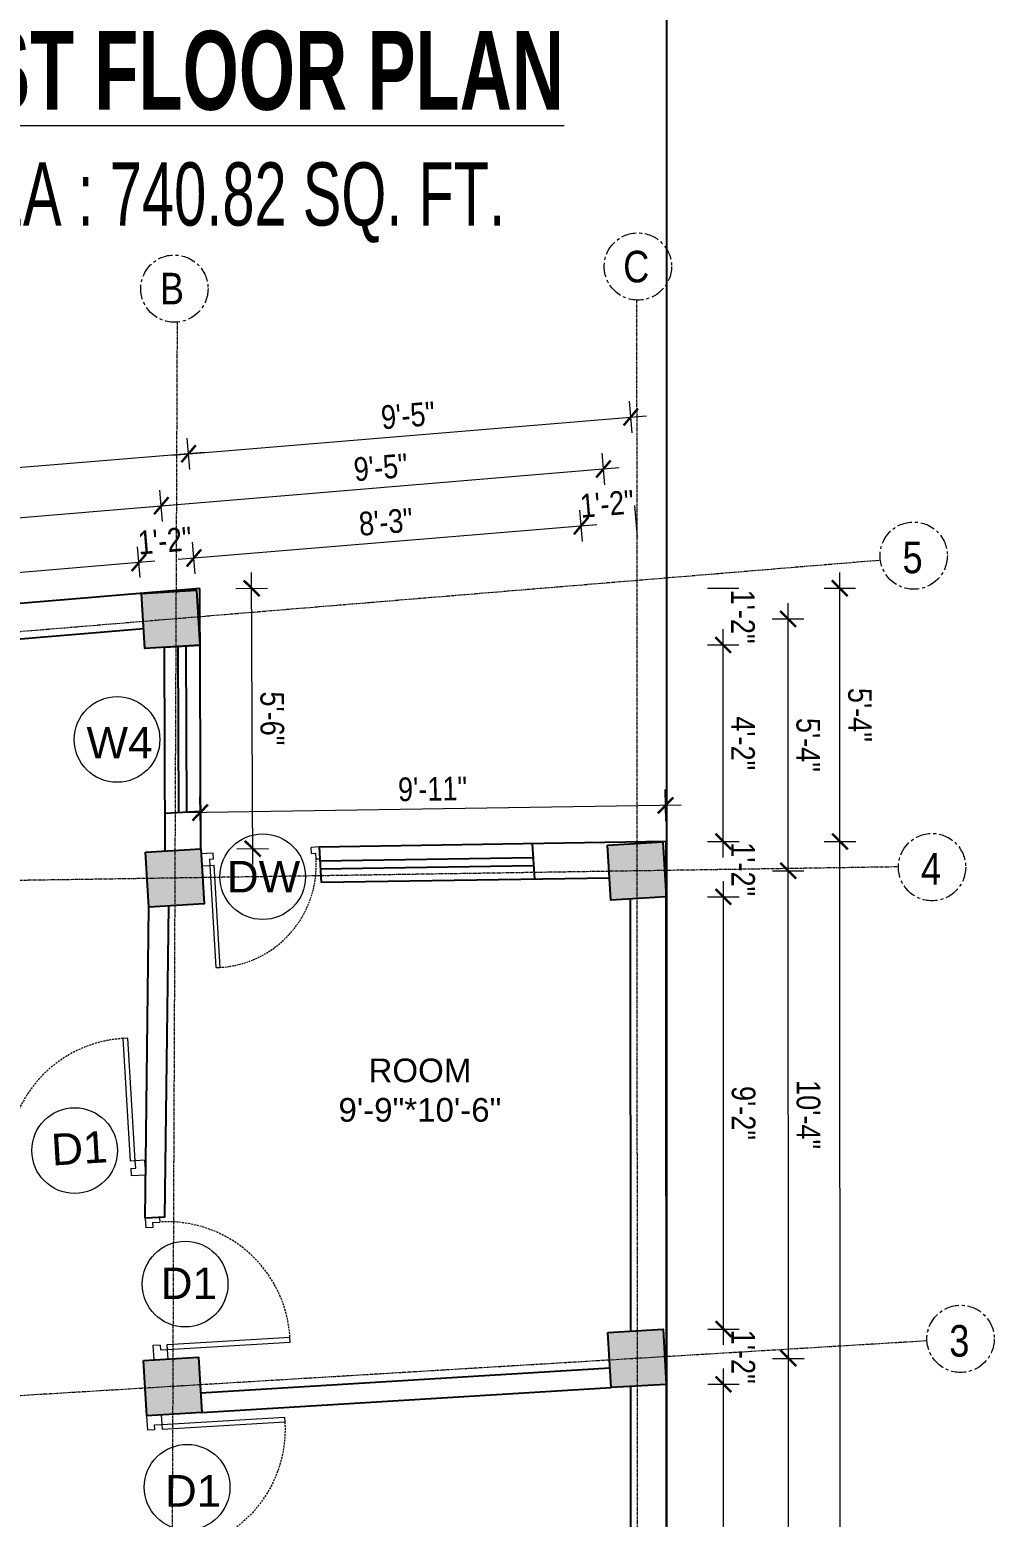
# Model space of a CAD drawing. Header units: inches. Extents: x -10117506 to -5032697, y -6529230 to -3254494.
# Drawn here: x -5037656.7 to -5037412.1, y -3256853.7 to -3256476.5 of the extents above; entities that cross this region are included whole.
import ezdxf

# ---------------------------------------------------------------- set-up
doc = ezdxf.new("R2010")
doc.units = ezdxf.units.IN
doc.header["$LTSCALE"] = 2
doc.header["$MEASUREMENT"] = 0
doc.header["$PDMODE"] = 34
doc.linetypes.add('CENTER', pattern=[2, 1.25, -0.25, 0.25, -0.25])
doc.linetypes.add('HIDDEN', pattern=[0.375, 0.25, -0.125])
doc.layers.get('0').update_dxf_attribs({"linetype": 'CONTINUOUS'})
doc.layers.get('DEFPOINTS').update_dxf_attribs({"color": 141, "linetype": 'CONTINUOUS'})
for name, color, linetype, lineweight in [('Annotate-Lite.w', 177, 'CONTINUOUS', 9), ('Annotations-Bold.w', 177, 'CONTINUOUS', 13), ('DIM 1-100', 4, 'CONTINUOUS', 13), ('Door-Window.w', 4, 'CONTINUOUS', 15), ('TEXT', 181, 'CONTINUOUS', 25), ('Text-100.w', 254, 'CONTINUOUS', 9)]:
    doc.layers.add(name, color=color, linetype=linetype, lineweight=lineweight)
doc.styles.add('ARAIL', font='ARIALN.TTF')
doc.styles.add('Arial', font='arial.ttf', dxfattribs={"width": 0.8, "height": 12})
doc.styles.add('arial.', font='arial.ttf')
doc.styles.add('gaurav', font='arial.ttf')
doc.styles.get("Standard").update_dxf_attribs({"font": 'ARIALN.TTF'})
doc.dimstyles.new('1 by 96', dxfattribs={"dimtxt": 6, "dimasz": 4, "dimexe": 4, "dimexo": 4, "dimgap": 2, "dimtad": 1, "dimdec": 0, "dimzin": 0, "dimdsep": 46, "dimlunit": 4, "dimtxsty": 'Standard', "dimblk": 'ARCHTICK', "dimcen": 0, "dimdle": 4, "dimadec": 0, "dimazin": 0, "dimtfac": 1, "dimtdec": 0, "dimtix": 1, "dimtofl": 0, "dimtmove": 1, "dimatfit": 3, "dimldrblk": 'ARCHTICK', "dimfxl": 4, "dimfxlon": 1, "dimtolj": 1, "dimtzin": 0, "dimlwd": -1, "dimlwe": -1, "dimarcsym": 0})

# ---------------------------------------------------------------- blocks, each defined once
blk = doc.blocks.new('3-0')
at = {"ltscale": 3}
for p, q in [((11063.05, 10097.68), (11065.97, 10099.9)), ((11065.25, 10097.81), (11066.71, 10098.92)), ((11065.97, 10099.9), (11066.71, 10098.92)), ((11063.05, 10097.68), (11064.53, 10095.73)), ((11065.99, 10096.84), (11064.53, 10095.73)), ((11065.99, 10096.84), (11065.25, 10097.81)), ((11085.5, 10074.13), (11110.32, 10092.96)), ((11086.24, 10073.15), (11111.05, 10091.97)), ((11111.05, 10091.97), (11110.32, 10092.96)), ((11084.04, 10073.02), (11082.57, 10071.91)), ((11082.57, 10071.91), (11084.79, 10068.98)), ((11084.04, 10073.02), (11084.78, 10072.04)), ((11084.78, 10072.04), (11086.24, 10073.15)), ((11086.24, 10073.15), (11085.5, 10074.13)), ((11087.72, 10071.2), (11086.24, 10073.15)), ((11084.79, 10068.98), (11087.72, 10071.2))]:
    blk.add_line(p, q, dxfattribs=at)
at = {"layer": 'Door-Window.w', "color": 9, "linetype": 'HIDDEN', "lineweight": 18}
blk.add_arc((11085.5, 10074.13), 31.16, 37.1906, 127.1465, dxfattribs=at)
blk = doc.blocks.new('_ArchTick')
at = {"color": 0, "linetype": 'ByBlock', "const_width": 0.15}
blk.add_lwpolyline([(-0.5, -0.5), (0.5, 0.5)], dxfattribs=at)
blk = doc.blocks.new('*D1234')
at = {"layer": 'DEFPOINTS', "color": 0, "ltscale": 0.5, "transparency": 16777216}
for p in [(-5037623.36, -3256597.2), (-5037620.97, -3256625.98), (-5037750.38, -3256636.74)]:
    blk.add_point(p, dxfattribs=at)
at = {"layer": 'DIM 1-100', "color": 0, "ltscale": 0.5, "transparency": 16777216}
for p, q in [((-5037623.03, -3256601.19), (-5037623.69, -3256593.22)), ((-5037756.76, -3256608.29), (-5037619.37, -3256596.87)), ((-5037752.44, -3256611.95), (-5037753.1, -3256603.97))]:
    blk.add_line(p, q, dxfattribs=at)
at = {"layer": 'DIM 1-100', "color": 0, "ltscale": 0.5, "transparency": 16777216, "xscale": 4, "yscale": 4, "zscale": 4}
for p, rotation in [((-5037623.36, -3256597.2), 4.751526984655431), ((-5037752.77, -3256607.96), 184.7515269846554)]:
    blk.add_blockref('_ArchTick', p, dxfattribs=dict(at, rotation=rotation))
at = {"layer": 'DIM 1-100', "color": 0, "ltscale": 0.5, "transparency": 16777216, "insert": (-5037688.48, -3256597.54), "char_height": 6, "attachment_point": 5, "rotation": 4.7515}
blk.add_mtext('\\A1;10\'-10"', dxfattribs=at)
blk = doc.blocks.new('*D1235')
at = {"layer": 'DEFPOINTS', "color": 0, "ltscale": 0.5, "transparency": 16777216}
for p in [(-5037615.08, -3256610.45), (-5037614.4, -3256618.58), (-5037628.38, -3256619.42)]:
    blk.add_point(p, dxfattribs=at)
at = {"layer": 'DIM 1-100', "color": 0, "ltscale": 0.5, "transparency": 16777216}
for p, q in [((-5037614.75, -3256614.44), (-5037615.41, -3256606.47)), ((-5037628.71, -3256615.43), (-5037629.36, -3256607.63))]:
    blk.add_line(p, q, dxfattribs=at)
at = {"layer": 'DIM 1-100', "color": 0, "ltscale": 0.5, "transparency": 16777216, "insert": (-5037622.47, -3256606.04), "char_height": 6, "attachment_point": 5, "rotation": 4.7515}
blk.add_mtext('\\A1;1\'-2"', dxfattribs=at)
blk = doc.blocks.new('*D1236')
at = {"layer": 'DEFPOINTS', "color": 0, "ltscale": 0.5, "transparency": 16777216}
for p in [(-5037744.49, -3256621.21), (-5037628.38, -3256619.42), (-5037743.81, -3256629.33)]:
    blk.add_point(p, dxfattribs=at)
at = {"layer": 'DIM 1-100', "color": 0, "ltscale": 0.5, "transparency": 16777216}
for p, q in [((-5037625.04, -3256611.28), (-5037748.47, -3256621.54)), ((-5037628.71, -3256615.43), (-5037629.36, -3256607.63)), ((-5037744.16, -3256625.2), (-5037744.82, -3256617.22))]:
    blk.add_line(p, q, dxfattribs=at)
at = {"layer": 'DIM 1-100', "color": 0, "ltscale": 0.5, "transparency": 16777216, "xscale": 4, "yscale": 4, "zscale": 4}
for p, rotation in [((-5037629.03, -3256611.61), 4.751526986199588), ((-5037744.49, -3256621.21), 184.7515269861995)]:
    blk.add_blockref('_ArchTick', p, dxfattribs=dict(at, rotation=rotation))
at = {"layer": 'DIM 1-100', "color": 0, "ltscale": 0.5, "transparency": 16777216, "insert": (-5037687.18, -3256611.37), "char_height": 6, "attachment_point": 5, "rotation": 4.7515}
blk.add_mtext('\\A1;9\'-8"', dxfattribs=at)
blk = doc.blocks.new('*D1246')
at = {"layer": 'DEFPOINTS', "color": 0, "ltscale": 0.5, "transparency": 16777216}
for p in [(-5037760.63, -3256596.01), (-5037613.61, -3256618.19), (-5037757.79, -3256630.18)]:
    blk.add_point(p, dxfattribs=at)
at = {"layer": 'DIM 1-100', "color": 0, "ltscale": 0.5, "transparency": 16777216}
for p, q in [((-5037616.12, -3256588.01), (-5037616.79, -3256580.04)), ((-5037612.47, -3256583.69), (-5037764.61, -3256596.34)), ((-5037760.3, -3256599.99), (-5037760.96, -3256592.02))]:
    blk.add_line(p, q, dxfattribs=at)
at = {"layer": 'DIM 1-100', "color": 0, "ltscale": 0.5, "transparency": 16777216, "xscale": 4, "yscale": 4, "zscale": 4}
for p, rotation in [((-5037616.45, -3256584.02), 4.751526984927006), ((-5037760.63, -3256596.01), 184.751526984927)]:
    blk.add_blockref('_ArchTick', p, dxfattribs=dict(at, rotation=rotation))
at = {"layer": 'DIM 1-100', "color": 0, "ltscale": 0.5, "transparency": 16777216, "insert": (-5037688.96, -3256584.97), "char_height": 6, "attachment_point": 5, "rotation": 4.7515}
blk.add_mtext('\\A1;12\'-0"', dxfattribs=at)
blk = doc.blocks.new('*D1252')
at = {"layer": 'DEFPOINTS', "color": 0, "ltscale": 0.5, "transparency": 16777216}
for p in [(-5037495.36, -3256682.37), (-5037451.27, -3256682.35), (-5037495.2, -3257048.37)]:
    blk.add_point(p, dxfattribs=at)
at = {"layer": 'DIM 1-100', "color": 0, "ltscale": 0.5, "transparency": 16777216}
for p, q in [((-5037451.11, -3257052.35), (-5037451.27, -3256678.35)), ((-5037455.27, -3256682.35), (-5037447.27, -3256682.34)), ((-5037455.11, -3257048.35), (-5037447.11, -3257048.34))]:
    blk.add_line(p, q, dxfattribs=at)
at = {"layer": 'DIM 1-100', "color": 0, "ltscale": 0.5, "transparency": 16777216, "xscale": 4, "yscale": 4, "zscale": 4}
for p, rotation in [((-5037451.27, -3256682.35), 90.02489108051843), ((-5037451.11, -3257048.35), 270.0248910805184)]:
    blk.add_blockref('_ArchTick', p, dxfattribs=dict(at, rotation=rotation))
at = {"layer": 'DIM 1-100', "color": 0, "ltscale": 0.5, "transparency": 16777216, "insert": (-5037446.12, -3256865.34), "char_height": 6, "attachment_point": 5, "rotation": 270.0249}
blk.add_mtext('\\A1;30\'-6"', dxfattribs=at)
blk = doc.blocks.new('*D1256')
at = {"layer": 'DEFPOINTS', "color": 0, "ltscale": 0.5, "transparency": 16777216}
for p in [(-5037495.3, -3256819.96), (-5037480.79, -3256819.95), (-5037496.09, -3256941.22)]:
    blk.add_point(p, dxfattribs=at)
at = {"layer": 'DIM 1-100', "color": 0, "ltscale": 0.5, "transparency": 16777216}
for p, q in [((-5037480.73, -3256945.22), (-5037480.79, -3256815.95)), ((-5037484.79, -3256819.95), (-5037476.79, -3256819.95)), ((-5037484.73, -3256941.22), (-5037476.73, -3256941.22))]:
    blk.add_line(p, q, dxfattribs=at)
at = {"layer": 'DIM 1-100', "color": 0, "ltscale": 0.5, "transparency": 16777216, "xscale": 4, "yscale": 4, "zscale": 4}
for p, rotation in [((-5037480.79, -3256819.95), 90.02489108108338), ((-5037480.73, -3256941.22), 270.0248910810834)]:
    blk.add_blockref('_ArchTick', p, dxfattribs=dict(at, rotation=rotation))
at = {"layer": 'DIM 1-100', "color": 0, "ltscale": 0.5, "transparency": 16777216, "insert": (-5037475.7, -3256880.58), "char_height": 6, "attachment_point": 5, "rotation": 270.0249}
blk.add_mtext('\\A1;10\'-1"', dxfattribs=at)
blk = doc.blocks.new('*D1257')
at = {"layer": 'DEFPOINTS', "color": 0, "ltscale": 0.5, "transparency": 16777216}
for p in [(-5037496.14, -3256805.98), (-5037480.79, -3256805.97), (-5037495.3, -3256819.96)]:
    blk.add_point(p, dxfattribs=at)
at = {"layer": 'DIM 1-100', "color": 0, "ltscale": 0.5, "transparency": 16777216}
for p, q in [((-5037484.79, -3256805.98), (-5037476.79, -3256805.97)), ((-5037484.79, -3256819.95), (-5037476.79, -3256819.95))]:
    blk.add_line(p, q, dxfattribs=at)
at = {"layer": 'DIM 1-100', "color": 0, "ltscale": 0.5, "transparency": 16777216, "insert": (-5037475.78, -3256812.96), "char_height": 6, "attachment_point": 5, "rotation": 270.0249}
blk.add_mtext('\\A1;1\'-2"', dxfattribs=at)
blk = doc.blocks.new('*D1258')
at = {"layer": 'DEFPOINTS', "color": 0, "ltscale": 0.5, "transparency": 16777216}
for p in [(-5037495.35, -3256696.35), (-5037480.84, -3256696.35), (-5037496.14, -3256805.98)]:
    blk.add_point(p, dxfattribs=at)
at = {"layer": 'DIM 1-100', "color": 0, "ltscale": 0.5, "transparency": 16777216}
for p, q in [((-5037480.79, -3256809.97), (-5037480.84, -3256692.35)), ((-5037484.84, -3256696.35), (-5037476.84, -3256696.34)), ((-5037484.79, -3256805.98), (-5037476.79, -3256805.97))]:
    blk.add_line(p, q, dxfattribs=at)
at = {"layer": 'DIM 1-100', "color": 0, "ltscale": 0.5, "transparency": 16777216, "xscale": 4, "yscale": 4, "zscale": 4}
for p, rotation in [((-5037480.84, -3256696.35), 90.02489108108338), ((-5037480.79, -3256805.97), 270.0248910810834)]:
    blk.add_blockref('_ArchTick', p, dxfattribs=dict(at, rotation=rotation))
at = {"layer": 'DIM 1-100', "color": 0, "ltscale": 0.5, "transparency": 16777216, "insert": (-5037475.75, -3256751.16), "char_height": 6, "attachment_point": 5, "rotation": 270.0249}
blk.add_mtext('\\A1;9\'-2"', dxfattribs=at)
blk = doc.blocks.new('*D1259')
at = {"layer": 'DEFPOINTS', "color": 0, "ltscale": 0.5, "transparency": 16777216}
for p in [(-5037495.36, -3256682.37), (-5037480.85, -3256682.36), (-5037495.35, -3256696.35)]:
    blk.add_point(p, dxfattribs=at)
at = {"layer": 'DIM 1-100', "color": 0, "ltscale": 0.5, "transparency": 16777216}
for p, q in [((-5037484.85, -3256682.36), (-5037476.85, -3256682.36)), ((-5037484.84, -3256696.35), (-5037476.84, -3256696.34))]:
    blk.add_line(p, q, dxfattribs=at)
at = {"layer": 'DIM 1-100', "color": 0, "ltscale": 0.5, "transparency": 16777216, "insert": (-5037475.83, -3256689.35), "char_height": 6, "attachment_point": 5, "rotation": 270.0249}
blk.add_mtext('\\A1;1\'-2"', dxfattribs=at)
blk = doc.blocks.new('*D1260')
at = {"layer": 'DEFPOINTS', "color": 0, "ltscale": 0.5, "transparency": 16777216}
for p in [(-5037613.56, -3256632.55), (-5037480.87, -3256632.49), (-5037495.36, -3256682.37)]:
    blk.add_point(p, dxfattribs=at)
at = {"layer": 'DIM 1-100', "color": 0, "ltscale": 0.5, "transparency": 16777216}
for p, q in [((-5037480.85, -3256686.36), (-5037480.87, -3256628.49)), ((-5037484.87, -3256632.49), (-5037476.87, -3256632.49)), ((-5037484.85, -3256682.36), (-5037476.85, -3256682.36))]:
    blk.add_line(p, q, dxfattribs=at)
at = {"layer": 'DIM 1-100', "color": 0, "ltscale": 0.5, "transparency": 16777216, "xscale": 4, "yscale": 4, "zscale": 4}
for p, rotation in [((-5037480.87, -3256632.49), 90.02489108108338), ((-5037480.85, -3256682.36), 270.0248910810834)]:
    blk.add_blockref('_ArchTick', p, dxfattribs=dict(at, rotation=rotation))
at = {"layer": 'DIM 1-100', "color": 0, "ltscale": 0.5, "transparency": 16777216, "insert": (-5037475.85, -3256657.42), "char_height": 6, "attachment_point": 5, "rotation": 270.0249}
blk.add_mtext('\\A1;4\'-2"', dxfattribs=at)
blk = doc.blocks.new('*D1261')
at = {"layer": 'DEFPOINTS', "color": 0, "ltscale": 0.5, "transparency": 16777216}
for p in [(-5037613.61, -3256618.19), (-5037480.87, -3256618.13), (-5037613.56, -3256632.55)]:
    blk.add_point(p, dxfattribs=at)
at = {"layer": 'DIM 1-100', "color": 0, "ltscale": 0.5, "transparency": 16777216}
for p, q in [((-5037484.87, -3256618.14), (-5037476.87, -3256618.13)), ((-5037484.87, -3256632.49), (-5037476.87, -3256632.49))]:
    blk.add_line(p, q, dxfattribs=at)
at = {"layer": 'DIM 1-100', "color": 0, "ltscale": 0.5, "transparency": 16777216, "insert": (-5037475.86, -3256625.31), "char_height": 6, "attachment_point": 5, "rotation": 270.0249}
blk.add_mtext('\\A1;1\'-2"', dxfattribs=at)
blk = doc.blocks.new('*D1262')
at = {"layer": 'DEFPOINTS', "color": 0, "ltscale": 0.5, "transparency": 16777216}
for p in [(-5037613.61, -3256618.19), (-5037451.29, -3256618.12), (-5037495.36, -3256682.37)]:
    blk.add_point(p, dxfattribs=at)
at = {"layer": 'DIM 1-100', "color": 0, "ltscale": 0.5, "transparency": 16777216}
for p, q in [((-5037451.26, -3256686.35), (-5037451.3, -3256614.12)), ((-5037455.29, -3256618.12), (-5037447.29, -3256618.12)), ((-5037455.27, -3256682.35), (-5037447.27, -3256682.34))]:
    blk.add_line(p, q, dxfattribs=at)
at = {"layer": 'DIM 1-100', "color": 0, "ltscale": 0.5, "transparency": 16777216, "xscale": 4, "yscale": 4, "zscale": 4}
for p, rotation in [((-5037451.29, -3256618.12), 90.02489108108338), ((-5037451.27, -3256682.35), 270.0248910810834)]:
    blk.add_blockref('_ArchTick', p, dxfattribs=dict(at, rotation=rotation))
at = {"layer": 'DIM 1-100', "color": 0, "ltscale": 0.5, "transparency": 16777216, "insert": (-5037446.23, -3256650.23), "char_height": 6, "attachment_point": 5, "rotation": 270.0249}
blk.add_mtext('\\A1;5\'-4"', dxfattribs=at)
blk = doc.blocks.new('*D1263')
at = {"layer": 'DEFPOINTS', "color": 0, "ltscale": 0.5, "transparency": 16777216}
for p in [(-5037613.61, -3256618.19), (-5037600.44, -3256618.14), (-5037613.36, -3256684.19)]:
    blk.add_point(p, dxfattribs=at)
at = {"layer": 'DIM 1-100', "color": 0, "ltscale": 0.5, "transparency": 16777216}
for p, q in [((-5037600.17, -3256688.14), (-5037600.46, -3256614.14)), ((-5037604.44, -3256618.16), (-5037596.44, -3256618.13)), ((-5037604.19, -3256684.16), (-5037596.19, -3256684.13))]:
    blk.add_line(p, q, dxfattribs=at)
at = {"layer": 'DIM 1-100', "color": 0, "ltscale": 0.5, "transparency": 16777216, "xscale": 4, "yscale": 4, "zscale": 4}
for p, rotation in [((-5037600.44, -3256618.14), 90.2179771665969), ((-5037600.19, -3256684.14), 270.2179771665969)]:
    blk.add_blockref('_ArchTick', p, dxfattribs=dict(at, rotation=rotation))
at = {"layer": 'DIM 1-100', "color": 0, "ltscale": 0.5, "transparency": 16777216, "insert": (-5037595.25, -3256651.12), "char_height": 6, "attachment_point": 5, "rotation": 270.218}
blk.add_mtext('\\A1;5\'-6"', dxfattribs=at)
blk = doc.blocks.new('*D1264')
at = {"layer": 'DEFPOINTS', "color": 0, "ltscale": 0.5, "transparency": 16777216}
for p in [(-5037516.9, -3256602.29), (-5037614.4, -3256618.58), (-5037510.18, -3256683.22)]:
    blk.add_point(p, dxfattribs=at)
at = {"layer": 'DIM 1-100', "color": 0, "ltscale": 0.5, "transparency": 16777216}
for p, q in [((-5037516.57, -3256606.28), (-5037517.23, -3256598.31)), ((-5037619.06, -3256610.79), (-5037512.92, -3256601.96)), ((-5037614.75, -3256614.44), (-5037615.41, -3256606.47))]:
    blk.add_line(p, q, dxfattribs=at)
at = {"layer": 'DIM 1-100', "color": 0, "ltscale": 0.5, "transparency": 16777216, "xscale": 4, "yscale": 4, "zscale": 4}
for p, rotation in [((-5037516.9, -3256602.29), 4.751526986199565), ((-5037615.08, -3256610.45), 184.7515269861995)]:
    blk.add_blockref('_ArchTick', p, dxfattribs=dict(at, rotation=rotation))
at = {"layer": 'DIM 1-100', "color": 0, "ltscale": 0.5, "transparency": 16777216, "insert": (-5037566.41, -3256601.33), "char_height": 6, "attachment_point": 5, "rotation": 4.7515}
blk.add_mtext('\\A1;8\'-3"', dxfattribs=at)
blk = doc.blocks.new('*D1265')
at = {"layer": 'DEFPOINTS', "color": 0, "ltscale": 0.5, "transparency": 16777216}
for p in [(-5037502.95, -3256601.13), (-5037496.2, -3256682.38), (-5037510.18, -3256683.22)]:
    blk.add_point(p, dxfattribs=at)
at = {"layer": 'DIM 1-100', "color": 0, "ltscale": 0.5, "transparency": 16777216}
for p, q in [((-5037516.57, -3256606.28), (-5037517.23, -3256598.31)), ((-5037502.62, -3256605.12), (-5037503.29, -3256597.15))]:
    blk.add_line(p, q, dxfattribs=at)
at = {"layer": 'DIM 1-100', "color": 0, "ltscale": 0.5, "transparency": 16777216, "insert": (-5037510.34, -3256596.72), "char_height": 6, "attachment_point": 5, "rotation": 4.7515}
blk.add_mtext('\\A1;1\'-2"', dxfattribs=at)
blk = doc.blocks.new('*D1266')
at = {"layer": 'DEFPOINTS', "color": 0, "ltscale": 0.5, "transparency": 16777216}
for p in [(-5037511.24, -3256587.88), (-5037620.97, -3256625.98), (-5037502.77, -3256689.79)]:
    blk.add_point(p, dxfattribs=at)
at = {"layer": 'DIM 1-100', "color": 0, "ltscale": 0.5, "transparency": 16777216}
for p, q in [((-5037510.9, -3256591.87), (-5037511.57, -3256583.9)), ((-5037627.35, -3256597.54), (-5037507.25, -3256587.55)), ((-5037623.03, -3256601.19), (-5037623.69, -3256593.22))]:
    blk.add_line(p, q, dxfattribs=at)
at = {"layer": 'DIM 1-100', "color": 0, "ltscale": 0.5, "transparency": 16777216, "xscale": 4, "yscale": 4, "zscale": 4}
for p, rotation in [((-5037511.24, -3256587.88), 4.751526986199565), ((-5037623.36, -3256597.2), 184.7515269861995)]:
    blk.add_blockref('_ArchTick', p, dxfattribs=dict(at, rotation=rotation))
at = {"layer": 'DIM 1-100', "color": 0, "ltscale": 0.5, "transparency": 16777216, "insert": (-5037567.72, -3256587.5), "char_height": 6, "attachment_point": 5, "rotation": 4.7515}
blk.add_mtext('\\A1;9\'-5"', dxfattribs=at)
blk = doc.blocks.new('*D1267')
at = {"layer": 'DEFPOINTS', "color": 0, "ltscale": 0.5, "transparency": 16777216}
for p in [(-5037504.31, -3256574.7), (-5037613.61, -3256618.19), (-5037495.36, -3256682.37)]:
    blk.add_point(p, dxfattribs=at)
at = {"layer": 'DIM 1-100', "color": 0, "ltscale": 0.5, "transparency": 16777216}
for p, q in [((-5037503.98, -3256578.69), (-5037504.64, -3256570.71)), ((-5037620.44, -3256584.35), (-5037500.32, -3256574.37)), ((-5037616.12, -3256588.01), (-5037616.79, -3256580.04))]:
    blk.add_line(p, q, dxfattribs=at)
at = {"layer": 'DIM 1-100', "color": 0, "ltscale": 0.5, "transparency": 16777216, "xscale": 4, "yscale": 4, "zscale": 4}
for p, rotation in [((-5037504.31, -3256574.7), 4.751526986199577), ((-5037616.45, -3256584.02), 184.7515269861995)]:
    blk.add_blockref('_ArchTick', p, dxfattribs=dict(at, rotation=rotation))
at = {"layer": 'DIM 1-100', "color": 0, "ltscale": 0.5, "transparency": 16777216, "insert": (-5037560.8, -3256574.32), "char_height": 6, "attachment_point": 5, "rotation": 4.7515}
blk.add_mtext('\\A1;9\'-5"', dxfattribs=at)
blk = doc.blocks.new('*D1268')
at = {"layer": 'DEFPOINTS', "color": 0, "ltscale": 0.5, "transparency": 16777216}
for p in [(-5037502.71, -3256813.39), (-5037464.34, -3256813.37), (-5037502.65, -3256948.63)]:
    blk.add_point(p, dxfattribs=at)
at = {"layer": 'DIM 1-100', "color": 0, "ltscale": 0.5, "transparency": 16777216}
for p, q in [((-5037464.28, -3256952.62), (-5037464.34, -3256809.37)), ((-5037468.34, -3256813.38), (-5037460.34, -3256813.37)), ((-5037468.28, -3256948.62), (-5037460.28, -3256948.61))]:
    blk.add_line(p, q, dxfattribs=at)
at = {"layer": 'DIM 1-100', "color": 0, "ltscale": 0.5, "transparency": 16777216, "xscale": 4, "yscale": 4, "zscale": 4}
for p, rotation in [((-5037464.34, -3256813.37), 90.02489108108338), ((-5037464.28, -3256948.62), 270.0248910810834)]:
    blk.add_blockref('_ArchTick', p, dxfattribs=dict(at, rotation=rotation))
at = {"layer": 'DIM 1-100', "color": 0, "ltscale": 0.5, "transparency": 16777216, "insert": (-5037459.24, -3256880.99), "char_height": 6, "attachment_point": 5, "rotation": 270.0249}
blk.add_mtext('\\A1;11\'-3"', dxfattribs=at)
blk = doc.blocks.new('*D1269')
at = {"layer": 'DEFPOINTS', "color": 0, "ltscale": 0.5, "transparency": 16777216}
for p in [(-5037502.77, -3256689.79), (-5037464.39, -3256689.77), (-5037502.71, -3256813.39)]:
    blk.add_point(p, dxfattribs=at)
at = {"layer": 'DIM 1-100', "color": 0, "ltscale": 0.5, "transparency": 16777216}
for p, q in [((-5037464.34, -3256817.37), (-5037464.39, -3256685.77)), ((-5037468.39, -3256689.77), (-5037460.39, -3256689.77)), ((-5037468.34, -3256813.38), (-5037460.34, -3256813.37))]:
    blk.add_line(p, q, dxfattribs=at)
at = {"layer": 'DIM 1-100', "color": 0, "ltscale": 0.5, "transparency": 16777216, "xscale": 4, "yscale": 4, "zscale": 4}
for p, rotation in [((-5037464.39, -3256689.77), 90.02489108108338), ((-5037464.34, -3256813.37), 270.0248910810834)]:
    blk.add_blockref('_ArchTick', p, dxfattribs=dict(at, rotation=rotation))
at = {"layer": 'DIM 1-100', "color": 0, "ltscale": 0.5, "transparency": 16777216, "insert": (-5037459.3, -3256751.57), "char_height": 6, "attachment_point": 5, "rotation": 270.0249}
blk.add_mtext('\\A1;10\'-4"', dxfattribs=at)
blk = doc.blocks.new('*D1270')
at = {"layer": 'DEFPOINTS', "color": 0, "ltscale": 0.5, "transparency": 16777216}
for p in [(-5037620.97, -3256625.98), (-5037464.42, -3256625.92), (-5037502.77, -3256689.79)]:
    blk.add_point(p, dxfattribs=at)
at = {"layer": 'DIM 1-100', "color": 0, "ltscale": 0.5, "transparency": 16777216}
for p, q in [((-5037464.39, -3256693.77), (-5037464.42, -3256621.92)), ((-5037468.42, -3256625.92), (-5037460.42, -3256625.91)), ((-5037468.39, -3256689.77), (-5037460.39, -3256689.77))]:
    blk.add_line(p, q, dxfattribs=at)
at = {"layer": 'DIM 1-100', "color": 0, "ltscale": 0.5, "transparency": 16777216, "xscale": 4, "yscale": 4, "zscale": 4}
for p, rotation in [((-5037464.42, -3256625.92), 90.02489108108338), ((-5037464.39, -3256689.77), 270.0248910810834)]:
    blk.add_blockref('_ArchTick', p, dxfattribs=dict(at, rotation=rotation))
at = {"layer": 'DIM 1-100', "color": 0, "ltscale": 0.5, "transparency": 16777216, "insert": (-5037459.35, -3256657.84), "char_height": 6, "attachment_point": 5, "rotation": 270.0249}
blk.add_mtext('\\A1;5\'-4"', dxfattribs=at)
blk = doc.blocks.new('*D1271')
at = {"layer": 'DEFPOINTS', "color": 0, "ltscale": 0.5, "transparency": 16777216}
for p in [(-5037613.5, -3256675.01), (-5037495.36, -3256682.37), (-5037613.36, -3256684.19)]:
    blk.add_point(p, dxfattribs=at)
at = {"layer": 'DIM 1-100', "color": 0, "ltscale": 0.5, "transparency": 16777216}
for p, q in [((-5037613.44, -3256679.01), (-5037613.57, -3256671.01)), ((-5037495.44, -3256677.18), (-5037495.56, -3256669.18)), ((-5037491.5, -3256673.12), (-5037617.5, -3256675.07))]:
    blk.add_line(p, q, dxfattribs=at)
at = {"layer": 'DIM 1-100', "color": 0, "ltscale": 0.5, "transparency": 16777216, "xscale": 4, "yscale": 4, "zscale": 4}
for p, rotation in [((-5037495.5, -3256673.18), 0.8866041698281357), ((-5037613.5, -3256675.01), 180.8866041698281)]:
    blk.add_blockref('_ArchTick', p, dxfattribs=dict(at, rotation=rotation))
at = {"layer": 'DIM 1-100', "color": 0, "ltscale": 0.5, "transparency": 16777216, "insert": (-5037554.58, -3256669.03), "char_height": 6, "attachment_point": 5, "rotation": 0.8866}
blk.add_mtext('\\A1;9\'-11"', dxfattribs=at)

msp = doc.modelspace()

# ---------------------------------------------------------------- hatches: boundary and pattern name
at = {"ltscale": 0.5}
for points in [[(-5037614.4, -3256618.58), (-5037628.38, -3256619.42), (-5037627.53, -3256633.39), (-5037613.56, -3256632.55)], [(-5037496.2, -3256682.38), (-5037510.18, -3256683.22), (-5037509.33, -3256697.2), (-5037495.36, -3256696.35)], [(-5037613.36, -3256684.19), (-5037627.34, -3256685.04), (-5037626.49, -3256699.01), (-5037612.52, -3256698.17)], [(-5037496.14, -3256805.98), (-5037510.12, -3256806.83), (-5037509.27, -3256820.8), (-5037495.3, -3256819.96)], [(-5037613.89, -3256813.09), (-5037627.87, -3256813.94), (-5037627.02, -3256827.91), (-5037613.05, -3256827.07)]]:
    msp.add_hatch(color=1, dxfattribs=at).paths.add_polyline_path(points)

# ---------------------------------------------------------------- linework, layer by layer
for p, q in [((-5037613.61, -3256618.19), (-5037757.79, -3256630.18)), ((-5037613.36, -3256684.19), (-5037613.61, -3256618.19)), ((-5037627.83, -3256628.41), (-5037743.29, -3256638)), ((-5037622.56, -3256633.09), (-5037613.56, -3256632.55)), ((-5037622.36, -3256684.74), (-5037622.56, -3256633.09)), ((-5037618.9, -3256674.95), (-5037619.06, -3256632.88)), ((-5037616.9, -3256674.83), (-5037617.06, -3256632.76)), ((-5037622.4, -3256675.16), (-5037613.4, -3256674.62)), ((-5037495.36, -3256682.37), (-5037583.34, -3256683.73)), ((-5037529.29, -3256682.89), (-5037528.74, -3256691.88)), ((-5037495.2, -3257048.37), (-5037495.36, -3256682.37)), ((-5037583.34, -3256683.73), (-5037582.79, -3256692.72)), ((-5037583.08, -3256687.22), (-5037529.03, -3256686.39)), ((-5037583.05, -3256689.22), (-5037529, -3256688.39)), ((-5037509.67, -3256691.59), (-5037582.79, -3256692.72)), ((-5037504.31, -3256806.47), (-5037504.35, -3256696.9)), ((-5037627.43, -3256777.85), (-5037626.49, -3256699.01)), ((-5037622.43, -3256777.54), (-5037621.49, -3256698.71)), ((-5037622.43, -3256777.54), (-5037627.43, -3256777.85)), ((-5037613.35, -3256822.08), (-5037509.58, -3256815.81)), ((-5037613.05, -3256827.07), (-5037509.27, -3256820.8)), ((-5037504.25, -3256941.72), (-5037504.3, -3256820.5))]:
    msp.add_line(p, q, dxfattribs=at)
msp.add_xline((-5037495.2, -3257048.37), (0, 1), dxfattribs=at)
for points in [[(-5037628.38, -3256619.42), (-5037614.4, -3256618.58), (-5037613.56, -3256632.55), (-5037627.53, -3256633.39)], [(-5037510.18, -3256683.22), (-5037496.2, -3256682.38), (-5037495.36, -3256696.35), (-5037509.33, -3256697.2)], [(-5037627.34, -3256685.04), (-5037613.36, -3256684.19), (-5037612.52, -3256698.17), (-5037626.49, -3256699.01)], [(-5037510.12, -3256806.83), (-5037496.14, -3256805.98), (-5037495.3, -3256819.96), (-5037509.27, -3256820.8)], [(-5037627.87, -3256813.94), (-5037613.89, -3256813.09), (-5037613.05, -3256827.07), (-5037627.02, -3256827.91)]]:
    msp.add_lwpolyline(points, close=True, dxfattribs=at)
at = {"layer": 'Annotate-Lite.w', "ltscale": 0.005}
for centre in [(-5037634.58, -3256656.47), (-5037597.65, -3256691.26), (-5037645.33, -3256760.7), (-5037617.33, -3256794.55), (-5037616.81, -3256846.05)]:
    msp.add_circle(centre, 10.86, dxfattribs=at)
at = {"layer": 'Annotations-Bold.w', "linetype": 'CENTER', "ltscale": 0.3}
for p, q in [((-5037502.83, -3256545.08), (-5037502.57, -3257126.13)), ((-5037619.35, -3256550.67), (-5037621.74, -3257133.13)), ((-5037441.35, -3256611.07), (-5037864.17, -3256646.18)), ((-5037436.76, -3256688.77), (-5037860.91, -3256695.33)), ((-5037429.49, -3256808.97), (-5037852.76, -3256834.54))]:
    msp.add_line(p, q, dxfattribs=at)
at = {"layer": 'Annotations-Bold.w', "linetype": 'CENTER', "ltscale": 1.5}
for centre in [(-5037502.51, -3256536.55), (-5037620.04, -3256542.16), (-5037432.57, -3256609.86), (-5037427.92, -3256688.83), (-5037420.68, -3256808.43)]:
    msp.add_circle(centre, 8.53, dxfattribs=at)

# ---------------------------------------------------------------- block references
at = {"layer": 'Door-Window.w', "linetype": 'ByBlock'}
for p, xscale, yscale, zscale, rotation in [((-5039444.74, -3244343.89), 0.833158985154831, 0.8331589852459729, 0.8331589850765497, 236.1901973394378), ((-5035409.82, -3271573.78), 0.999791003999291, 0.9997910037636757, 0.9997910039624013, 56.2665392409472), ((-5052432.25, -3259031.26), 0.9997910043702506, 0.9997910037636757, 0.9997910039624012, 326.266539257078), ((-5052593.25, -3256409.08), -0.9997910043702506, 0.9997910037636757, 0.9997910039624012, 220.6477296775701)]:
    msp.add_blockref('3-0', p, dxfattribs=dict(at, xscale=xscale, yscale=yscale, zscale=zscale, rotation=rotation))

# ---------------------------------------------------------------- texts
at = {"layer": 'Annotate-Lite.w', "ltscale": 0.005, "char_height": 8, "style": 'gaurav'}
for s, insert, attachment_point in [('W4', (-5037642.33, -3256653.28), 1), ('DW', (-5037606.75, -3256687.25), 1), ('D1', (-5037623.52, -3256790.35), 1), ('D1', (-5037622.44, -3256850.96), 7)]:
    msp.add_mtext_dynamic_manual_height_columns(s, width=8, gutter_width=100, heights=[0], dxfattribs=dict(at, insert=insert, attachment_point=attachment_point))
at = {"layer": 'Annotate-Lite.w', "ltscale": 0.005, "insert": (-5037651.51, -3256756.51), "char_height": 8, "attachment_point": 1, "rotation": 3.4571, "style": 'gaurav'}
msp.add_mtext_dynamic_manual_height_columns('D1', width=8, gutter_width=100, heights=[0], dxfattribs=at)
at = {"layer": 'Annotations-Bold.w', "linetype": 'CENTER', "ltscale": 1.5, "char_height": 8, "attachment_point": 1, "style": 'ARAIL'}
for s, insert in [('C', (-5037506.23, -3256532.57)), ('B', (-5037623.72, -3256538.15)), ('5', (-5037435.4, -3256606.32)), ('4', (-5037430.72, -3256685.28)), ('3', (-5037423.54, -3256804.93))]:
    msp.add_mtext_dynamic_manual_height_columns(s, width=6.5393, gutter_width=100, heights=[0], dxfattribs=dict(at, insert=insert))
at = {"layer": 'TEXT', "lineweight": -2, "insert": (-5037557.78, -3256745.41), "char_height": 6, "attachment_point": 5, "style": 'arial.'}
msp.add_mtext_dynamic_manual_height_columns('ROOM\\P9\'-9"*10\'-6"', width=45.7314, gutter_width=30, heights=[0], dxfattribs=at)
at = {"layer": 'Text-100.w', "insert": (-5037612.36, -3256476.82), "char_height": 20, "width": 569.1024, "attachment_point": 2, "style": 'Arial'}
msp.add_mtext('\\A1;{\\fArial Narrow|b1|i0|c0|p34;\\L FIRST FLOOR PLAN\\P\\fArial Narrow|b0|i0|c0|p34;\\H0.8x;\\lAREA : 740.82 SQ. FT.\\H1.02306x; }', dxfattribs=at)

# ---------------------------------------------------------------- dimensions: what is measured, and where the dimension line sits
at = {"layer": 'DIM 1-100', "ltscale": 0.5}
for base, p1, p2, angle, picture, middle in [((-5037504.31, -3256574.7), (-5037613.61, -3256618.19), (-5037495.36, -3256682.37), 4.7515, '*D1267', (-5037560.8, -3256574.32)), ((-5037511.24, -3256587.88), (-5037620.97, -3256625.98), (-5037502.77, -3256689.79), 184.7515, '*D1266', (-5037567.72, -3256587.5)), ((-5037502.95, -3256601.13), (-5037510.18, -3256683.22), (-5037496.2, -3256682.38), 184.7515, '*D1265', (-5037510.34, -3256596.72)), ((-5037516.9, -3256602.29), (-5037614.4, -3256618.58), (-5037510.18, -3256683.22), 184.7515, '*D1264', (-5037566.41, -3256601.33)), ((-5037615.08, -3256610.45), (-5037628.38, -3256619.42), (-5037614.4, -3256618.58), 184.7515, '*D1235', (-5037622.47, -3256606.04)), ((-5037744.49, -3256621.21), (-5037628.38, -3256619.42), (-5037743.81, -3256629.33), 184.7515, '*D1236', (-5037687.18, -3256611.37)), ((-5037451.29, -3256618.12), (-5037495.36, -3256682.37), (-5037613.61, -3256618.19), 270.0249, '*D1262', (-5037446.23, -3256650.23)), ((-5037480.87, -3256618.13), (-5037613.56, -3256632.55), (-5037613.61, -3256618.19), 270.0249, '*D1261', (-5037475.86, -3256625.31)), ((-5037464.42, -3256625.92), (-5037502.77, -3256689.79), (-5037620.97, -3256625.98), 270.0249, '*D1270', (-5037459.35, -3256657.84)), ((-5037480.87, -3256632.49), (-5037495.36, -3256682.37), (-5037613.56, -3256632.55), 270.0249, '*D1260', (-5037475.85, -3256657.42)), ((-5037480.85, -3256682.36), (-5037495.35, -3256696.35), (-5037495.36, -3256682.37), 270.0249, '*D1259', (-5037475.83, -3256689.35)), ((-5037464.39, -3256689.77), (-5037502.71, -3256813.39), (-5037502.77, -3256689.79), 270.0249, '*D1269', (-5037459.3, -3256751.57)), ((-5037480.84, -3256696.35), (-5037496.14, -3256805.98), (-5037495.35, -3256696.35), 270.0249, '*D1258', (-5037475.75, -3256751.16)), ((-5037480.79, -3256805.97), (-5037495.3, -3256819.96), (-5037496.14, -3256805.98), 270.0249, '*D1257', (-5037475.78, -3256812.96)), ((-5037464.34, -3256813.37), (-5037502.65, -3256948.63), (-5037502.71, -3256813.39), 270.0249, '*D1268', (-5037459.24, -3256880.99)), ((-5037480.79, -3256819.95), (-5037496.09, -3256941.22), (-5037495.3, -3256819.96), 270.0249, '*D1256', (-5037475.7, -3256880.58))]:
    dim = msp.add_linear_dim(base=base, p1=p1, p2=p2, angle=angle, dimstyle='1 by 96', dxfattribs=at)
    dim.commit()
    dim.dimension.update_dxf_attribs({"geometry": picture, "text_midpoint": middle})
for p1, p2, distance, text, picture, middle in [((-5037613.61, -3256618.19), (-5037757.79, -3256630.18), -34.29, '12\'-0"', '*D1246', (-5037688.96, -3256584.97)), ((-5037495.36, -3256682.37), (-5037613.36, -3256684.19), -9.18, '9\'-11"', '*D1271', (-5037554.58, -3256669.03))]:
    dim = msp.add_aligned_dim(p1=p1, p2=p2, distance=distance, text=text, dimstyle='1 by 96', dxfattribs=at)
    dim.commit()
    dim.dimension.update_dxf_attribs({"geometry": picture, "text_midpoint": middle})
for p1, p2, distance, picture, middle in [((-5037750.38, -3256636.74), (-5037620.97, -3256625.98), 28.88, '*D1234', (-5037688.48, -3256597.54)), ((-5037613.36, -3256684.19), (-5037613.61, -3256618.19), -13.17, '*D1263', (-5037595.25, -3256651.12)), ((-5037495.2, -3257048.37), (-5037495.36, -3256682.37), -44.09, '*D1252', (-5037446.12, -3256865.34))]:
    dim = msp.add_aligned_dim(p1=p1, p2=p2, distance=distance, dimstyle='1 by 96', dxfattribs=at)
    dim.commit()
    dim.dimension.update_dxf_attribs({"geometry": picture, "text_midpoint": middle})

doc.saveas('drawing.dxf')
